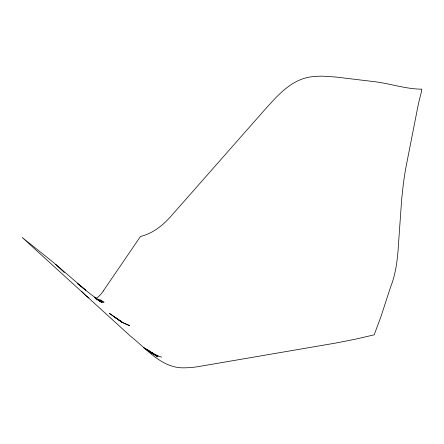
<?xml version="1.0" encoding="UTF-8"?>
<svg xmlns="http://www.w3.org/2000/svg" width="444" height="444" viewBox="0 0 444 444"><rect width="100%" height="100%" fill="white"/><g stroke="black" fill="none" stroke-linecap="round" stroke-linejoin="round"><path stroke-width="0.67" d="M103.285 290.992L140.443 236.508C152.459 233.6 162.604 225.68 170.663 216.572L263.464 111.222C276.906 96.259 291.564 78.488 313.092 76.612A91.309 78.15 25.5 0 1 322.899 76.174L335.564 77.006L374.159 81.641C390.159 83.489 405.566 89.094 421.8 89.172L421.062 93.479A160.689 50.327 82.5 0 0 418.126 105.339L405.966 167.144A286.358 89.688 82.5 0 0 403.396 183.433L401.67 199.506L398.607 242.435C397.707 257.576 396.231 272.844 390.581 287.057L380.946 316.672L374.187 334.843L354.85 339.31L336.041 343.001L198.762 366.539A89.327 76.451 25.5 0 1 184.227 367.826C161.799 368.514 146.459 348.651 130.331 336.014L22.2 237.479L53.169 262.232L85.764 290.237L77.633 283.655L90.004 293.678L102.103 302.764L94.25 297.125L102.275 302.059L99.278 300.655M95.493 298.64L97.819 297.247A154.262 48.318 82.5 0 0 103.285 290.998M98.707 300L101.26 300.205L98.507 299.978M99.09 300.505L102.398 301.171L98.496 300.277M98.34 300.355L104.074 302.231L99.278 300.582M96.048 299.595L97.192 299.978M161.638 357.159L155.905 355.256L157.97 355.944L151.915 352.941L147.791 350.155L154.124 354.134L157.97 355.944M99.167 300.555L100.633 301.11L98.174 300.066M150.111 351.726L154.124 354.134L145.46 348.546M153.802 354.434L157.825 356.859L143.612 347.608L153.802 354.434L149.684 351.665M88.928 297.93L85.448 295.338L81.857 291.541M55.589 264.313L64.33 272.561M129.62 325.652L121.9 322.266L109.291 313.27L121.9 322.266L129.62 325.652M122.278 322.161L113.875 316.555L122.278 322.161"/></g></svg>
